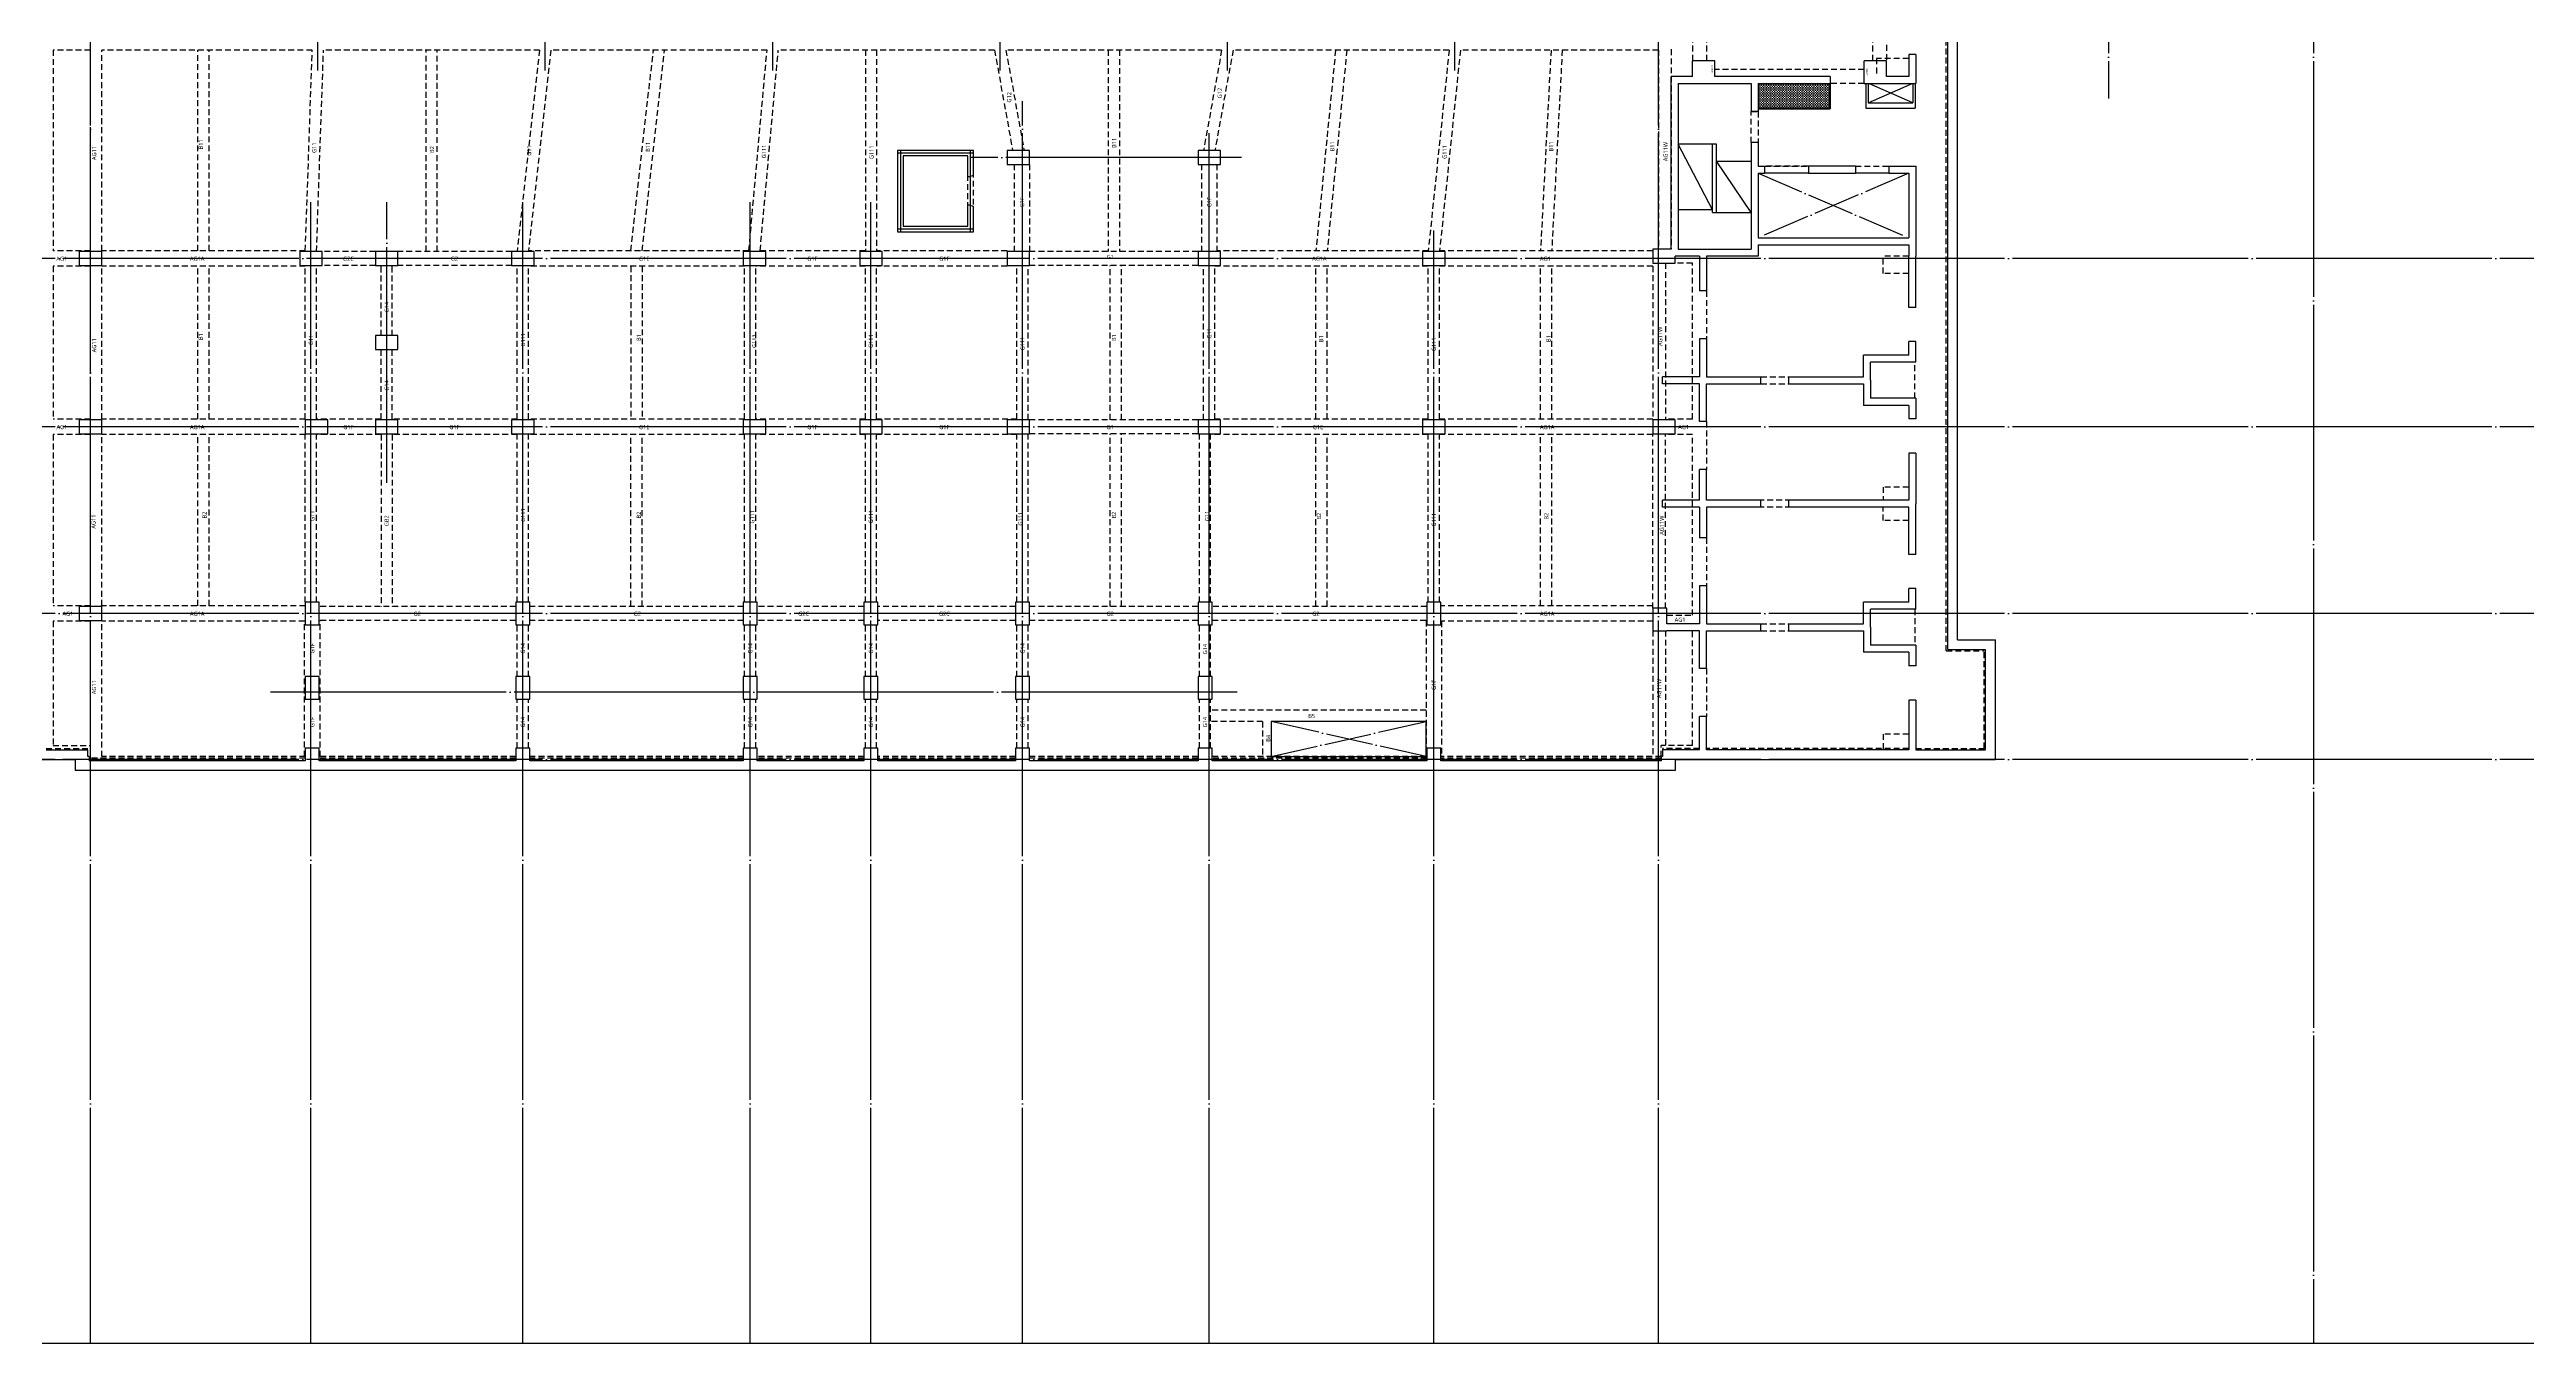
# Model space of a CAD drawing. Header units: millimetres. Extents: x 327808 to 2562540, y -728300 to 402793.
# Drawn here: x 1915990 to 2004220, y -679910 to -633808 of the extents above; entities that cross this region are included whole.
import ezdxf
from ezdxf.enums import TextEntityAlignment as Align
from ezdxf.xclip import XClip

# ---------------------------------------------------------------- set-up
doc = ezdxf.new("R2010")
doc.units = ezdxf.units.MM
doc.header["$LTSCALE"] = 140
doc.header["$XCLIPFRAME"] = 0
for name, pattern in [('XS-지하주차장$0$CEN', [62, 60, -1, 0, -1]), ('XS-지하주차장$0$DDOT', [14, 12, -1, 0, -1]), ('XS-지하주차장$0$HID', [2.3, 1.5, -0.8])]:
    doc.linetypes.add(name, pattern=pattern)
for name, color, linetype in [('XS-지하주차장$0$AWG', 5, 'XS-지하주차장$0$HID'), ('XS-지하주차장$0$B', 9, 'XS-지하주차장$0$HID'), ('XS-지하주차장$0$BEAM', 6, 'XS-지하주차장$0$HID'), ('XS-지하주차장$0$CEN-P', 14, 'XS-지하주차장$0$CEN'), ('XS-지하주차장$0$COL', 2, 'Continuous'), ('XS-지하주차장$0$DA', 7, 'XS-지하주차장$0$HID'), ('XS-지하주차장$0$DASH', 8, 'Continuous'), ('XS-지하주차장$0$EL7', 7, 'Continuous'), ('XS-지하주차장$0$FP-CORE', 8, 'Continuous'), ('XS-지하주차장$0$G', 4, 'XS-지하주차장$0$HID'), ('XS-지하주차장$0$OPEN', 9, 'XS-지하주차장$0$DDOT'), ('XS-지하주차장$0$STEEL', 9, 'Continuous'), ('XS-지하주차장$0$TG', 30, 'XS-지하주차장$0$HID'), ('XS-지하주차장$0$W1', 2, 'Continuous'), ('XS-지하주차장$0$W1-H', 11, 'XS-지하주차장$0$HID'), ('XS-지하주차장$0$W2', 9, 'Continuous'), ('XS-지하주차장$0$WG', 6, 'XS-지하주차장$0$HID')]:
    doc.layers.add(name, color=color, linetype=linetype)
for name, color, linetype, plot in [('XS-지하주차장$0$B-TEXT', 7, 'Continuous', False), ('XS-지하주차장$0$DEFPOINT', 144, 'Continuous', False), ('XS-지하주차장$0$G-TEXT', 3, 'Continuous', False), ('XS-지하주차장$0$PD', 145, 'XS-지하주차장$0$HID', False)]:
    doc.layers.add(name, color=color, linetype=linetype, plot=plot)
doc.styles.add('XS-지하주차장$0$맑은 고딕', font='malgun.ttf')
doc.styles.add('XS-지하주차장$0$맑은고딕', font='malgun.ttf')

# ---------------------------------------------------------------- blocks, each defined once
blk = doc.blocks.new('XS-지하주차장$0$B1-4')
at = {"layer": 'XS-지하주차장$0$W1'}
for p, q in [((48340, 8715), (48340, 10205)), ((48580, 10205), (48340, 10205)), ((48690, 9755), (48690, 150))]:
    blk.add_line(p, q, dxfattribs=at)
blk = doc.blocks.new('XS-지하주차장$0$B1-5')
at = {"layer": 'XS-지하주차장$0$DASH'}
h = blk.add_hatch(dxfattribs=at)
h.set_pattern_fill('DASH', color=256, scale=350, angle=180, style=0)
h.set_pattern_definition([(2e-15, (-352465.525, 3658.91), (43.75, 43.75), [43.75, -43.75])])
h.paths.add_polyline_path([(25465, 5635), (24595, 5635), (24595, 3100), (25465, 3100)])
at = {"layer": 'XS-지하주차장$0$EL7'}
for p, q in [((27795, 7755), (27795, 6565)), ((27795, 4900), (27795, 3330))]:
    blk.add_line(p, q, dxfattribs=at)
at = {"layer": 'XS-지하주차장$0$FP-CORE'}
for p, q in [((27370, 1620), (27370, 2850)), ((29190, 2850), (27370, 1620)), ((29190, 1482), (29190, 2850)), ((26760, 1617), (26760, 250)), ((29190, 1617), (26760, 1617)), ((29190, 1482), (26760, 1482)), ((29100, 1480), (26760, 250)), ((29100, 1480), (29100, 250))]:
    blk.add_line(p, q, dxfattribs=at)
at = {"layer": 'XS-지하주차장$0$OPEN'}
for p, q in [((25290, 7025), (24595, 8610)), ((25290, 8610), (24595, 7025)), ((27795, 3100), (30095, 8465)), ((27795, 8465), (30095, 3100))]:
    blk.add_line(p, q, dxfattribs=at)
at = {"layer": 'XS-지하주차장$0$PD'}
for p, q in [((23705, 8465), (23705, 7315)), ((30745, 8465), (30745, 7555)), ((31365, 8465), (31365, 7555)), ((35815, 8685), (34525, 8685)), ((38975, 8465), (38975, 7555)), ((40165, 8465), (40165, 7555)), ((43325, 8685), (44615, 8685)), ((47775, 8465), (47775, 7555)), ((23705, 7315), (24345, 7315)), ((31365, 7555), (30745, 7555)), ((38975, 7555), (39445, 7555)), ((40165, 7555), (39695, 7555)), ((47775, 7555), (48340, 7555))]:
    blk.add_line(p, q, dxfattribs=at)
at = {"layer": 'XS-지하주차장$0$STEEL'}
for p, q in [((24595, 5665), (25495, 5665)), ((24595, 5635), (25465, 5635)), ((25465, 3100), (25465, 5635)), ((25495, 3100), (25495, 5665))]:
    blk.add_line(p, q, dxfattribs=at)
at = {"layer": 'XS-지하주차장$0$W1'}
for p, q in [((44415, 10205), (44415, 11555)), ((48690, 11555), (44415, 11555)), ((48690, 11555), (48690, 150)), ((44765, 9855), (44765, 11205)), ((48340, 11205), (44765, 11205)), ((48340, 8715), (48340, 11205)), ((44765, 9855), (21930, 9855)), ((44415, 10205), (22430, 10205)), ((23565, 8715), (24345, 8715)), ((23565, 8715), (23565, 8465)), ((23565, 8465), (24345, 8465)), ((24345, 8715), (24595, 8715)), ((24345, 8465), (24345, 7675)), ((24595, 6875), (24595, 8715)), ((27545, 8715), (30745, 8715)), ((27545, 7755), (27545, 8715)), ((27795, 8465), (30095, 8465)), ((27795, 7755), (27795, 8465)), ((30095, 3100), (30095, 8465)), ((30345, 3100), (30345, 8465)), ((30345, 8465), (30745, 8465)), ((32575, 8715), (30745, 8715)), ((32575, 8465), (30745, 8465)), ((32575, 8715), (32575, 8465)), ((34525, 8715), (33795, 8715)), ((33795, 8715), (33795, 8465)), ((34275, 8465), (33795, 8465)), ((34275, 8465), (34275, 6855)), ((34525, 8715), (34525, 7105)), ((35815, 8715), (36545, 8715)), ((35815, 8715), (35815, 7105)), ((36065, 8465), (36545, 8465)), ((36065, 8465), (36065, 6855)), ((36545, 8715), (36545, 8465)), ((37765, 8715), (39570, 8715)), ((37765, 8715), (37765, 8465)), ((37765, 8465), (39445, 8465)), ((39445, 8465), (39445, 4200)), ((41375, 8715), (39570, 8715)), ((39695, 8465), (39695, 4200)), ((41375, 8465), (39695, 8465)), ((41375, 8715), (41375, 8465)), ((43325, 8715), (42595, 8715)), ((42595, 8715), (42595, 8465)), ((43075, 8465), (42595, 8465)), ((43075, 8465), (43075, 6855)), ((43325, 8715), (43325, 7105)), ((44615, 8715), (45345, 8715)), ((44615, 8715), (44615, 7105)), ((44865, 8465), (45345, 8465)), ((44865, 8465), (44865, 6855)), ((45345, 8715), (45345, 8465)), ((46565, 8715), (48340, 8715)), ((46565, 8715), (46565, 8465)), ((46565, 8465), (48340, 8465)), ((48340, 8465), (48340, 1265)), ((24345, 7675), (23795, 7675)), ((23795, 7675), (23795, 6875)), ((27545, 7755), (27795, 7755)), ((35170, 7105), (34525, 7105)), ((35170, 7105), (35815, 7105)), ((43970, 7105), (43325, 7105)), ((43970, 7105), (44615, 7105)), ((24595, 6875), (23795, 6875)), ((27545, 6565), (27545, 4900)), ((27545, 6565), (27795, 6565)), ((27795, 4900), (27795, 6565)), ((35045, 6855), (34275, 6855)), ((35045, 4200), (35045, 6855)), ((35295, 6855), (36065, 6855)), ((35295, 4200), (35295, 6855)), ((43845, 6855), (43075, 6855)), ((43845, 4200), (43845, 6855)), ((44095, 6855), (44865, 6855)), ((44095, 4200), (44095, 6855)), ((24345, 5665), (24345, 1565)), ((24345, 5665), (24595, 5665)), ((24595, 3100), (24595, 5665)), ((27545, 4900), (27795, 4900)), ((35295, 4200), (35045, 4200)), ((39695, 4200), (39445, 4200)), ((44095, 4200), (43845, 4200)), ((24595, 3100), (25595, 3100)), ((24595, 250), (24595, 2850)), ((24595, 2850), (25595, 2850)), ((25595, 3100), (25595, 2850)), ((26705, 3100), (27545, 3100)), ((26705, 3100), (26705, 2850)), ((26705, 2850), (30495, 2850)), ((27545, 3330), (27795, 3330)), ((27545, 3100), (27545, 3330)), ((27795, 3100), (27795, 3330)), ((27795, 3100), (30095, 3100)), ((30345, 3100), (30745, 3100)), ((30495, 250), (30495, 2850)), ((30745, 3100), (30745, 1265)), ((35045, 1265), (35045, 3200)), ((35295, 3200), (35045, 3200)), ((35295, 1265), (35295, 3200)), ((39695, 3200), (39445, 3200)), ((39445, 3200), (39445, 1265)), ((39695, 3200), (39695, 1265)), ((43845, 1265), (43845, 3200)), ((44095, 3200), (43845, 3200)), ((44095, 1265), (44095, 3200)), ((24345, 1565), (23795, 1565)), ((23795, 1565), (23795, 765)), ((30745, 1265), (31990, 1265)), ((30745, 1015), (30745, 150)), ((30745, 1015), (31990, 1015)), ((31990, 1265), (31990, 1015)), ((33700, 1265), (35045, 1265)), ((33700, 1265), (33700, 1015)), ((33700, 1015), (35045, 1015)), ((35045, 1015), (35045, -300)), ((36640, 1265), (35295, 1265)), ((36640, 1015), (35295, 1015)), ((35295, 1015), (35295, -300)), ((36640, 1265), (36640, 1015)), ((39445, 1265), (38350, 1265)), ((38350, 1265), (38350, 1015)), ((39445, 1015), (38350, 1015)), ((39445, 1015), (39445, -300)), ((39695, 1265), (40790, 1265)), ((39695, 1015), (39695, -300)), ((39695, 1015), (40790, 1015)), ((40790, 1265), (40790, 1015)), ((42500, 1265), (43845, 1265)), ((42500, 1265), (42500, 1015)), ((42500, 1015), (43845, 1015)), ((43845, 1015), (43845, -150)), ((45440, 1265), (44095, 1265)), ((45440, 1015), (44095, 1015)), ((44095, 1015), (44095, -150)), ((45440, 1265), (45440, 1015)), ((48340, 1265), (47150, 1265)), ((47150, 1265), (47150, 1015)), ((48340, 1015), (47150, 1015)), ((48340, 1015), (48340, -300)), ((24345, 765), (23795, 765)), ((24345, 765), (24345, 0)), ((24595, 250), (30495, 250)), ((30495, 0), (24345, 0)), ((35295, -300), (35045, -300)), ((39695, -300), (39445, -300)), ((48340, -300), (48580, -300))]:
    blk.add_line(p, q, dxfattribs=at)
at = {"layer": 'XS-지하주차장$0$W2'}
for p, q in [((24595, 8700), (25480, 8700)), ((24595, 8610), (25290, 8610)), ((25290, 7025), (25290, 8610)), ((25480, 6935), (25480, 8700)), ((24595, 7025), (25290, 7025)), ((24595, 6935), (25480, 6935))]:
    blk.add_line(p, q, dxfattribs=at)
at = {"layer": 'XS-지하주차장$0$DEFPOINT', "color": 1, "style": 'XS-지하주차장$0$맑은고딕', "width": 0.8}
for p in [(24195, 6975), (24070, 1465)]:
    blk.add_text('800X800', height=50, dxfattribs=at).set_placement(p, align=Align.MIDDLE_CENTER)
blk = doc.blocks.new('XS-지하주차장$0$B2-W')
at = {"layer": 'XS-지하주차장$0$W1-H'}
for p, q in [((143005, 3875), (143005, 26760)), ((143405, 4275), (143405, 26260)), ((134765, 24895), (133965, 24895)), ((133965, 24345), (133965, 24895)), ((134765, 24345), (134765, 24895)), ((140875, 24895), (140075, 24895)), ((140075, 24095), (140075, 24895)), ((140875, 24345), (140875, 24895)), ((141665, 25125), (141665, 24345)), ((141915, 25125), (141665, 25125)), ((141915, 25125), (141915, 24345)), ((133965, 24345), (133200, 24345)), ((133200, 18195), (133200, 24345)), ((133450, 24095), (136050, 24095)), ((133450, 24095), (133450, 18195)), ((138865, 24345), (134765, 24345)), ((136050, 24095), (136050, 23095)), ((136300, 24095), (138865, 24095)), ((136300, 24095), (136300, 23095)), ((138865, 24345), (138865, 24095)), ((140075, 24095), (141915, 24095)), ((141665, 24345), (140875, 24345)), ((141915, 24345), (141915, 24095)), ((136300, 23095), (136050, 23095)), ((108350, 21710), (105650, 21710)), ((105650, 21710), (105650, 18810)), ((108150, 21510), (105850, 21510)), ((105850, 21510), (105850, 19010)), ((108150, 19010), (108150, 21510)), ((108350, 18810), (108350, 21710)), ((109550, 21710), (109550, 21210)), ((110350, 21710), (109550, 21710)), ((109550, 21210), (110350, 21210)), ((110350, 21210), (110350, 21710)), ((116350, 21710), (116350, 21210)), ((117150, 21710), (116350, 21710)), ((116350, 21210), (117150, 21210)), ((117150, 21210), (117150, 21710)), ((136050, 21985), (136050, 18195)), ((136300, 21985), (136050, 21985)), ((136300, 21985), (136300, 21145)), ((136300, 21145), (136530, 21145)), ((136300, 20895), (136300, 18595)), ((136300, 20895), (136530, 20895)), ((136530, 21145), (136530, 20895)), ((139765, 21145), (138100, 21145)), ((138100, 21145), (138100, 20895)), ((138100, 20895), (139765, 20895)), ((139765, 21145), (139765, 20895)), ((140955, 21145), (141915, 21145)), ((140955, 21145), (140955, 20895)), ((140955, 20895), (141665, 20895)), ((141665, 20895), (141665, 18595)), ((141915, 21145), (141915, 17945)), ((105650, 18810), (108350, 18810)), ((105850, 19010), (108150, 19010)), ((136300, 18595), (141665, 18595)), ((76500, 18110), (76500, 17610)), ((77300, 18110), (76500, 18110)), ((77300, 17610), (77300, 18110)), ((84350, 18110), (84350, 17610)), ((85150, 18110), (84350, 18110)), ((85150, 17610), (85150, 18110)), ((87050, 18110), (87050, 17610)), ((87850, 18110), (87050, 18110)), ((87850, 17610), (87850, 18110)), ((91900, 18110), (91900, 17610)), ((92700, 18110), (91900, 18110)), ((92700, 17610), (92700, 18110)), ((100150, 18110), (100150, 17610)), ((100950, 18110), (100150, 18110)), ((100950, 17610), (100950, 18110)), ((104300, 18110), (104300, 17610)), ((105100, 18110), (104300, 18110)), ((105100, 17610), (105100, 18110)), ((109550, 18110), (109550, 17610)), ((110350, 18110), (109550, 18110)), ((110350, 17610), (110350, 18110)), ((116350, 18110), (116350, 17610)), ((117150, 18110), (116350, 18110)), ((117150, 17610), (117150, 18110)), ((124350, 18110), (124350, 17610)), ((125150, 18110), (124350, 18110)), ((125150, 17610), (125150, 18110)), ((133200, 18195), (132550, 18195)), ((132550, 18195), (132550, 17695)), ((132550, 17695), (133350, 17695)), ((134215, 17945), (133350, 17945)), ((133350, 17695), (133350, 17945)), ((133450, 18195), (136050, 18195)), ((134215, 17945), (134215, 16700)), ((134465, 17945), (134465, 16700)), ((136300, 17945), (134465, 17945)), ((136300, 18345), (136300, 17945)), ((136300, 18345), (141665, 18345)), ((141665, 18345), (141665, 17945)), ((141665, 16115), (141665, 17945)), ((141915, 16115), (141915, 17945)), ((76500, 17610), (77300, 17610)), ((84350, 17610), (85150, 17610)), ((87050, 17610), (87850, 17610)), ((91900, 17610), (92700, 17610)), ((100150, 17610), (100950, 17610)), ((104300, 17610), (105100, 17610)), ((109550, 17610), (110350, 17610)), ((116350, 17610), (117150, 17610)), ((124350, 17610), (125150, 17610)), ((134465, 16700), (134215, 16700)), ((141915, 16115), (141665, 16115)), ((87050, 15110), (87050, 14610)), ((87850, 15110), (87050, 15110)), ((87850, 14610), (87850, 15110)), ((87050, 14610), (87850, 14610)), ((134465, 14990), (134215, 14990)), ((134215, 14990), (134215, 13645)), ((134465, 14990), (134465, 13645)), ((140055, 13645), (140055, 14415)), ((141665, 14415), (140055, 14415)), ((140305, 13520), (140305, 14165)), ((141915, 14165), (140305, 14165)), ((141665, 14415), (141665, 14895)), ((141915, 14895), (141665, 14895)), ((141915, 14165), (141915, 14895)), ((132900, 13395), (132900, 13645)), ((134215, 13645), (132900, 13645)), ((134215, 13395), (132900, 13395)), ((134215, 12050), (134215, 13395)), ((134465, 13645), (140055, 13645)), ((134465, 12050), (134465, 13395)), ((134465, 13395), (140055, 13395)), ((140055, 13395), (140055, 12625)), ((140305, 13520), (140305, 12875)), ((141665, 12625), (140055, 12625)), ((141915, 12875), (140305, 12875)), ((141665, 12625), (141665, 12145)), ((141915, 12875), (141915, 12145)), ((76500, 12110), (76500, 11610)), ((77300, 12110), (76500, 12110)), ((76500, 11610), (77300, 11610)), ((77300, 11610), (77300, 12110)), ((84550, 12110), (84550, 11610)), ((85350, 12110), (84550, 12110)), ((84550, 11610), (85350, 11610)), ((85350, 11610), (85350, 12110)), ((87050, 12110), (87050, 11610)), ((87850, 12110), (87050, 12110)), ((87050, 11610), (87850, 11610)), ((87850, 11610), (87850, 12110)), ((91900, 12110), (91900, 11610)), ((92700, 12110), (91900, 12110)), ((91900, 11610), (92700, 11610)), ((92700, 11610), (92700, 12110)), ((100150, 12110), (100150, 11610)), ((100950, 12110), (100150, 12110)), ((100150, 11610), (100950, 11610)), ((100950, 11610), (100950, 12110)), ((104300, 12110), (104300, 11610)), ((105100, 12110), (104300, 12110)), ((104300, 11610), (105100, 11610)), ((105100, 11610), (105100, 12110)), ((109550, 12110), (109550, 11610)), ((110350, 12110), (109550, 12110)), ((109550, 11610), (110350, 11610)), ((110350, 11610), (110350, 12110)), ((116350, 12110), (116350, 11610)), ((117150, 12110), (116350, 12110)), ((116350, 11610), (117150, 11610)), ((117150, 11610), (117150, 12110)), ((124350, 12110), (124350, 11610)), ((125150, 12110), (124350, 12110)), ((124350, 11610), (125150, 11610)), ((125150, 11610), (125150, 12110)), ((132550, 12110), (132550, 11610)), ((133350, 12110), (132550, 12110)), ((132550, 11610), (133350, 11610)), ((133350, 11610), (133350, 12110)), ((134465, 12050), (134215, 12050)), ((141915, 12145), (141665, 12145)), ((141665, 10925), (141665, 9245)), ((141915, 10925), (141665, 10925)), ((141915, 10925), (141915, 9120)), ((134465, 10340), (134215, 10340)), ((134215, 9245), (134215, 10340)), ((134465, 9245), (134465, 10340)), ((132900, 8995), (132900, 9245)), ((134215, 9245), (132900, 9245)), ((134215, 8995), (132900, 8995)), ((134215, 8995), (134215, 7900)), ((141665, 9245), (134465, 9245)), ((134465, 8995), (134465, 7900)), ((141665, 8995), (134465, 8995)), ((141665, 7315), (141665, 8995)), ((141915, 7315), (141915, 9120)), ((134465, 7900), (134215, 7900)), ((141915, 7315), (141665, 7315)), ((134465, 6190), (134215, 6190)), ((134215, 6190), (134215, 4845)), ((134465, 6190), (134465, 4845)), ((76500, 5460), (76500, 4960)), ((77300, 5460), (76500, 5460)), ((77300, 4960), (77300, 5460)), ((85050, 5610), (84550, 5610)), ((84550, 5610), (84550, 4810)), ((85050, 4810), (85050, 5610)), ((92550, 5610), (92050, 5610)), ((92050, 5610), (92050, 4810)), ((92550, 4810), (92550, 5610)), ((100650, 5610), (100150, 5610)), ((100150, 5610), (100150, 4810)), ((100650, 4810), (100650, 5610)), ((104950, 5610), (104450, 5610)), ((104450, 5610), (104450, 4810)), ((104950, 4810), (104950, 5610)), ((110350, 5610), (109850, 5610)), ((109850, 5610), (109850, 4810)), ((110350, 4810), (110350, 5610)), ((116850, 5610), (116350, 5610)), ((116350, 5610), (116350, 4810)), ((116850, 4810), (116850, 5610)), ((125000, 5610), (124500, 5610)), ((124500, 5610), (124500, 4810)), ((125000, 4810), (125000, 5610)), ((133050, 5395), (132550, 5395)), ((132550, 5395), (132550, 4595)), ((133050, 4845), (133050, 5395)), ((140055, 4845), (140055, 5615)), ((141665, 5615), (140055, 5615)), ((140305, 4720), (140305, 5365)), ((141915, 5365), (140305, 5365)), ((141665, 5615), (141665, 6095)), ((141915, 6095), (141665, 6095)), ((141915, 5365), (141915, 6095)), ((76500, 4960), (77300, 4960)), ((84550, 4810), (85050, 4810)), ((92050, 4810), (92550, 4810)), ((100150, 4810), (100650, 4810)), ((104450, 4810), (104950, 4810)), ((109850, 4810), (110350, 4810)), ((116350, 4810), (116850, 4810)), ((124500, 4810), (125000, 4810)), ((132550, 4595), (133050, 4595)), ((134215, 4845), (133050, 4845)), ((134215, 4595), (133050, 4595)), ((134215, 3250), (134215, 4595)), ((134465, 4845), (140055, 4845)), ((134465, 3250), (134465, 4595)), ((134465, 4595), (140055, 4595)), ((140055, 4595), (140055, 3825)), ((140305, 4720), (140305, 4075)), ((141665, 3825), (140055, 3825)), ((141915, 4075), (140305, 4075)), ((141665, 3825), (141665, 3345)), ((141915, 4075), (141915, 3345)), ((143005, 3875), (144355, 3875)), ((143405, 4275), (144755, 4275)), ((144355, 400), (144355, 3875)), ((144755, 0), (144755, 4275)), ((85050, 2960), (84550, 2960)), ((84550, 2960), (84550, 2160)), ((85050, 2160), (85050, 2960)), ((92550, 2960), (92050, 2960)), ((92050, 2960), (92050, 2160)), ((92550, 2160), (92550, 2960)), ((100650, 2960), (100150, 2960)), ((100150, 2960), (100150, 2160)), ((100650, 2160), (100650, 2960)), ((104950, 2960), (104450, 2960)), ((104450, 2960), (104450, 2160)), ((104950, 2160), (104950, 2960)), ((110350, 2960), (109850, 2960)), ((109850, 2960), (109850, 2160)), ((110350, 2160), (110350, 2960)), ((116850, 2960), (116350, 2960)), ((116350, 2960), (116350, 2160)), ((116850, 2160), (116850, 2960)), ((134465, 3250), (134215, 3250)), ((141915, 3345), (141665, 3345)), ((84550, 2160), (85050, 2160)), ((92050, 2160), (92550, 2160)), ((100150, 2160), (100650, 2160)), ((104450, 2160), (104950, 2160)), ((109850, 2160), (110350, 2160)), ((116350, 2160), (116850, 2160)), ((141665, 2125), (141665, 400)), ((141915, 2125), (141665, 2125)), ((141915, 2125), (141915, 400)), ((134465, 1540), (134215, 1540)), ((134215, 400), (134215, 1540)), ((134465, 400), (134465, 1540)), ((75315, 400), (76805, 400)), ((76805, 110), (76805, 400)), ((76855, 110), (76805, 110)), ((76855, 110), (76855, 60)), ((84550, 60), (76855, 60)), ((85050, 410), (84550, 410)), ((84550, 410), (84550, 60)), ((85050, 60), (85050, 410)), ((92050, 60), (85050, 60)), ((92550, 410), (92050, 410)), ((92050, 410), (92050, 60)), ((92550, 60), (92550, 410)), ((100150, 60), (92550, 60)), ((100650, 410), (100150, 410)), ((100150, 410), (100150, 60)), ((100650, 60), (100650, 410)), ((104450, 60), (100650, 60)), ((104950, 410), (104450, 410)), ((104450, 410), (104450, 60)), ((104950, 60), (104950, 410)), ((109850, 60), (104950, 60)), ((110350, 410), (109850, 410)), ((109850, 410), (109850, 60)), ((110350, 60), (110350, 410)), ((116350, 60), (110350, 60)), ((116850, 410), (116350, 410)), ((116350, 410), (116350, 60)), ((116850, 60), (116850, 410)), ((124500, 60), (116850, 60)), ((125000, 410), (124500, 410)), ((124500, 410), (124500, 60)), ((125000, 60), (125000, 410)), ((132850, 60), (125000, 60)), ((132900, 110), (132850, 110)), ((132850, 110), (132850, 60)), ((134215, 400), (132900, 400)), ((132900, 400), (132900, 110)), ((141665, 400), (134465, 400)), ((141915, 400), (144355, 400)), ((76355, 0), (66750, 0)), ((76355, 0), (76355, -390)), ((133350, -390), (76355, -390)), ((144755, 0), (133350, 0)), ((133350, 0), (133350, -390))]:
    blk.add_line(p, q, dxfattribs=at)
blk = doc.blocks.new('XS-지하주차장')
at = {"layer": 'XS-지하주차장$0$AWG'}
for p, q in [((615075, 94475), (615075, 87325)), ((615075, 86775), (615075, 81325)), ((673475, 86885), (672860, 86885)), ((673475, 81325), (673475, 86885)), ((673975, 85890), (673975, 84180)), ((673975, 81240), (673975, 79530)), ((615075, 80775), (615075, 74675)), ((673475, 74335), (673475, 80775)), ((673975, 77090), (673975, 75380)), ((615075, 74125), (615075, 69690)), ((673475, 69690), (673475, 73785)), ((673975, 72440), (673975, 70730)), ((615075, 69690), (616410, 69690))]:
    blk.add_line(p, q, dxfattribs=at)
at = {"layer": 'XS-지하주차장$0$B'}
for p, q in [((620235, 87325), (620235, 94475)), ((620635, 87325), (620635, 94475)), ((628360, 87300), (628360, 94475)), ((628760, 87300), (628760, 94475)), ((635659, 87325), (636459, 94475)), ((636061, 87325), (636861, 94475)), ((652660, 94475), (652660, 87300)), ((653060, 94475), (653060, 87300)), ((660759, 94475), (660060, 87325)), ((661161, 94475), (660462, 87325)), ((668435, 94475), (668060, 87325)), ((668835, 94475), (668460, 87325)), ((620235, 81325), (620235, 86775)), ((620635, 81325), (620635, 86775)), ((635660, 86775), (635660, 81325)), ((636060, 86775), (636060, 81325)), ((652735, 81300), (652735, 86800)), ((653135, 81300), (653135, 86800)), ((660060, 81325), (660060, 86775)), ((660460, 81325), (660460, 86775)), ((668060, 81325), (668060, 86775)), ((668460, 81325), (668460, 86775)), ((620235, 74675), (620235, 80775)), ((620635, 74675), (620635, 80775)), ((635660, 74650), (635660, 80775)), ((636060, 74650), (636060, 80775)), ((652735, 74650), (652735, 80800)), ((653135, 74650), (653135, 80800)), ((660060, 74650), (660060, 80775)), ((660460, 74650), (660460, 80775)), ((668060, 74675), (668060, 80775)), ((668460, 74675), (668460, 80775)), ((663985, 70950), (656310, 70950)), ((658160, 70550), (656310, 70550)), ((658160, 70550), (658160, 69300)), ((663985, 70550), (658460, 70550)), ((658460, 70550), (658460, 69300))]:
    blk.add_line(p, q, dxfattribs=at)
at = {"layer": 'XS-지하주차장$0$BEAM'}
blk.add_line((679275, 90335), (680465, 90335), dxfattribs=at)
for points in [[(675560, 92285), (675810, 92285), (675810, 91175), (675560, 91175)], [(677610, 90335), (676040, 90335)]]:
    blk.add_lwpolyline(points, close=True, dxfattribs=at)
at = {"layer": 'XS-지하주차장$0$CEN-P'}
for p, q in [((672260, 48390), (672260, 243390)), ((688295, 120120), (688295, 92750)), ((695595, 120120), (695595, 48390)), ((645260, 90900), (645260, 88000)), ((647760, 88000), (647760, 90900)), ((656260, 48390), (656260, 91650)), ((647860, 90800), (645160, 90800)), ((624260, 48390), (624260, 89050)), ((645160, 88100), (647860, 88100)), ((664260, 48390), (664260, 88050)), ((727990, 81050), (504010, 81050)), ((727990, 74400), (504010, 74400)), ((727990, 69200), (504010, 69200))]:
    blk.add_line(p, q, dxfattribs=at)
at = {"layer": 'XS-지하주차장$0$CEN-P', "color": 181}
for p, q in [((616410, 48390), (616410, 120050)), ((624510, 93750), (624510, 120050)), ((632610, 93750), (632610, 120050)), ((640710, 93750), (640710, 120050)), ((648810, 93750), (648810, 120050)), ((656910, 93750), (656910, 120050)), ((665010, 93750), (665010, 120050))]:
    blk.add_line(p, q, dxfattribs=at)
at = {"layer": 'XS-지하주차장$0$CEN-P', "color": 124}
for p, q in [((649610, 48390), (649610, 92650)), ((657410, 90650), (647760, 90650)), ((626960, 79050), (626960, 89050)), ((631810, 48390), (631810, 89050)), ((639910, 48390), (639910, 89050)), ((644210, 48390), (644210, 89050)), ((727990, 87050), (614640, 87050)), ((657260, 71600), (622760, 71600))]:
    blk.add_line(p, q, dxfattribs=at)
at = {"layer": 'XS-지하주차장$0$COL'}
for p, q in [((647860, 90900), (645160, 90900)), ((645160, 90900), (645160, 88000)), ((647860, 90005), (647860, 90900)), ((647660, 90700), (645360, 90700)), ((645360, 90700), (645360, 88200)), ((647660, 89955), (647660, 90700)), ((647860, 90005), (647710, 89955)), ((647710, 89955), (647660, 89955)), ((647660, 88200), (647660, 88945)), ((647710, 88945), (647660, 88945)), ((647860, 88895), (647710, 88945)), ((647860, 88000), (647860, 88895)), ((645160, 88000), (647860, 88000)), ((645360, 88200), (647660, 88200)), ((615865, 69190), (615865, 68800)), ((616365, 69300), (616315, 69300)), ((616365, 69300), (616365, 69150)), ((624060, 69150), (616365, 69150)), ((624560, 69600), (624060, 69600)), ((624060, 69600), (624060, 69150)), ((624560, 69150), (624560, 69600)), ((631560, 69150), (624560, 69150)), ((632060, 69600), (631560, 69600)), ((631560, 69600), (631560, 69150)), ((632060, 69150), (632060, 69600)), ((639660, 69150), (632060, 69150)), ((640160, 69600), (639660, 69600)), ((639660, 69600), (639660, 69150)), ((640160, 69150), (640160, 69600)), ((643960, 69150), (640160, 69150)), ((644460, 69600), (643960, 69600)), ((643960, 69600), (643960, 69150)), ((644460, 69150), (644460, 69600)), ((649360, 69150), (644460, 69150)), ((649860, 69600), (649360, 69600)), ((649360, 69600), (649360, 69150)), ((649860, 69150), (649860, 69600)), ((655860, 69150), (649860, 69150)), ((656360, 69600), (655860, 69600)), ((655860, 69600), (655860, 69150)), ((656360, 69150), (656360, 69600)), ((664010, 69150), (656360, 69150)), ((664510, 69600), (664010, 69600)), ((664010, 69600), (664010, 69150)), ((664510, 69150), (664510, 69600)), ((672360, 69150), (664510, 69150)), ((672410, 69300), (672360, 69300)), ((672360, 69300), (672360, 69150)), ((672860, 69190), (672860, 68800)), ((672860, 68800), (615865, 68800))]:
    blk.add_line(p, q, dxfattribs=at)
for points in [[(649060, 90900), (649060, 90400), (649860, 90400), (649860, 90900)], [(655860, 90900), (655860, 90400), (656660, 90400), (656660, 90900)], [(616010, 87300), (616010, 86800), (616810, 86800), (616810, 87300)], [(623860, 87300), (623860, 86800), (624660, 86800), (624660, 87300)], [(626560, 87300), (626560, 86800), (627360, 86800), (627360, 87300)], [(631410, 87300), (631410, 86800), (632210, 86800), (632210, 87300)], [(639660, 87300), (639660, 86800), (640460, 86800), (640460, 87300)], [(643810, 87300), (643810, 86800), (644610, 86800), (644610, 87300)], [(649060, 87300), (649060, 86800), (649860, 86800), (649860, 87300)], [(655860, 87300), (655860, 86800), (656660, 86800), (656660, 87300)], [(663860, 87300), (663860, 86800), (664660, 86800), (664660, 87300)], [(626560, 84300), (626560, 83800), (627360, 83800), (627360, 84300)], [(616010, 81300), (616010, 80800), (616810, 80800), (616810, 81300)], [(624060, 81300), (624060, 80800), (624860, 80800), (624860, 81300)], [(626560, 81300), (626560, 80800), (627360, 80800), (627360, 81300)], [(631410, 81300), (631410, 80800), (632210, 80800), (632210, 81300)], [(639660, 81300), (639660, 80800), (640460, 80800), (640460, 81300)], [(643810, 81300), (643810, 80800), (644610, 80800), (644610, 81300)], [(649060, 81300), (649060, 80800), (649860, 80800), (649860, 81300)], [(655860, 81300), (655860, 80800), (656660, 80800), (656660, 81300)], [(663860, 81300), (663860, 80800), (664660, 80800), (664660, 81300)], [(672060, 81300), (672060, 80800), (672860, 80800), (672860, 81300)], [(616810, 74150), (616810, 74650), (616010, 74650), (616010, 74150)], [(624560, 74800), (624060, 74800), (624060, 74000), (624560, 74000)], [(632060, 74800), (631560, 74800), (631560, 74000), (632060, 74000)], [(640160, 74800), (639660, 74800), (639660, 74000), (640160, 74000)], [(644460, 74800), (643960, 74800), (643960, 74000), (644460, 74000)], [(649860, 74800), (649360, 74800), (649360, 74000), (649860, 74000)], [(656360, 74800), (655860, 74800), (655860, 74000), (656360, 74000)], [(664510, 74800), (664010, 74800), (664010, 74000), (664510, 74000)], [(624560, 72150), (624060, 72150), (624060, 71350), (624560, 71350)], [(632060, 72150), (631560, 72150), (631560, 71350), (632060, 71350)], [(640160, 72150), (639660, 72150), (639660, 71350), (640160, 71350)], [(644460, 72150), (643960, 72150), (643960, 71350), (644460, 71350)], [(649860, 72150), (649360, 72150), (649360, 71350), (649860, 71350)], [(656360, 72150), (655860, 72150), (655860, 71350), (656360, 71350)]]:
    blk.add_lwpolyline(points, close=True, dxfattribs=at)
for points in [[(672710, 87385), (672060, 87385), (672060, 86885), (672860, 86885), (672860, 87135)], [(672560, 74035), (672560, 74585), (672060, 74585), (672060, 73785), (672560, 73785)]]:
    blk.add_lwpolyline(points, dxfattribs=at)
at = {"layer": 'XS-지하주차장$0$DA', "linetype": 'Continuous'}
blk.add_lwpolyline([(658460, 70550), (658460, 69300), (663985, 69300), (663985, 70550), (658460, 70550)], dxfattribs=at)
at = {"layer": 'XS-지하주차장$0$DEFPOINT'}
blk.add_lwpolyline([(504010, 48390), (504010, 243390), (727990, 243390), (727990, 48390)], close=True, dxfattribs=at)
at = {"layer": 'XS-지하주차장$0$G'}
for p, q in [((616410, 94475), (615075, 94475)), ((616410, 87325), (616410, 94475)), ((616810, 87325), (616810, 94475)), ((624309, 94475), (616810, 94475)), ((624061, 87325), (624309, 94475)), ((624460, 87300), (624709, 94475)), ((632406, 94475), (624709, 94475)), ((632406, 94475), (631609, 87300)), ((632808, 94475), (632014, 87325)), ((640507, 94475), (632808, 94475)), ((639861, 87325), (640507, 94475)), ((640263, 87325), (640909, 94475)), ((648611, 94475), (640909, 94475)), ((644010, 94475), (644010, 87325)), ((644410, 94475), (644410, 87325)), ((648611, 94475), (649257, 90900)), ((656702, 94475), (649018, 94475)), ((649018, 94475), (649663, 90900)), ((656702, 94475), (656057, 90900)), ((657109, 94475), (656463, 90900)), ((664806, 94475), (657109, 94475)), ((664806, 94475), (664062, 87325)), ((665208, 94475), (664464, 87325)), ((672260, 94475), (665208, 94475)), ((672260, 94475), (672260, 87385)), ((672710, 94500), (672710, 87385)), ((649310, 90400), (649310, 87300)), ((649860, 90400), (649860, 87300)), ((655985, 90400), (655985, 87300)), ((656535, 90400), (656535, 87325)), ((616410, 87325), (615075, 87325)), ((616410, 86775), (615075, 86775)), ((616410, 81325), (616410, 86775)), ((624061, 87325), (616810, 87325)), ((616810, 81325), (616810, 86775)), ((624060, 86775), (616810, 86775)), ((624060, 81325), (624060, 86775)), ((624460, 81325), (624460, 86800)), ((626560, 87300), (624660, 87300)), ((626560, 86800), (624660, 86800)), ((626760, 84300), (626760, 86800)), ((627160, 84300), (627160, 86800)), ((631410, 87300), (627360, 87300)), ((631410, 86800), (627360, 86800)), ((631610, 81325), (631610, 86800)), ((632010, 81325), (632010, 86775)), ((639710, 86775), (632010, 86775)), ((639861, 87325), (632014, 87325)), ((639710, 81325), (639710, 86775)), ((644010, 86775), (640110, 86775)), ((640110, 81325), (640110, 86775)), ((644010, 87325), (640263, 87325)), ((644010, 81325), (644010, 86775)), ((649060, 87325), (644410, 87325)), ((649060, 86775), (644410, 86775)), ((644410, 81325), (644410, 86775)), ((649410, 81325), (649410, 86800)), ((649810, 81300), (649810, 86800)), ((655860, 87300), (649860, 87300)), ((655860, 86800), (649860, 86800)), ((656060, 81300), (656060, 86800)), ((664060, 86775), (656460, 86775)), ((656460, 81325), (656460, 86775)), ((664062, 87325), (656535, 87325)), ((664060, 81325), (664060, 86775)), ((672060, 86775), (664460, 86775)), ((664460, 81325), (664460, 86775)), ((672060, 87325), (664464, 87325)), ((672060, 86775), (672060, 81325)), ((672510, 86885), (672510, 81325)), ((626760, 81325), (626760, 83800)), ((627160, 81325), (627160, 83800)), ((616410, 81325), (615075, 81325)), ((624060, 81325), (616810, 81325)), ((626760, 81325), (624460, 81325)), ((631610, 81325), (627160, 81325)), ((639710, 81325), (632010, 81325)), ((644010, 81325), (640110, 81325)), ((649410, 81325), (644410, 81325)), ((655860, 81300), (649860, 81300)), ((664060, 81325), (656460, 81325)), ((672060, 81325), (664460, 81325)), ((673475, 81325), (672510, 81325)), ((616410, 80775), (615075, 80775)), ((616410, 74675), (616410, 80775)), ((616810, 74675), (616810, 80775)), ((624060, 80775), (616810, 80775)), ((624060, 74800), (624060, 80775)), ((624460, 74800), (624460, 80775)), ((626760, 80775), (624460, 80775)), ((626760, 80775), (626760, 74650)), ((631610, 80775), (627160, 80775)), ((627160, 80775), (627160, 74650)), ((631610, 74800), (631610, 80775)), ((632010, 74800), (632010, 80775)), ((639710, 80775), (632010, 80775)), ((639710, 74800), (639710, 80775)), ((644010, 80775), (640110, 80775)), ((640110, 74800), (640110, 80775)), ((644010, 74800), (644010, 80775)), ((649410, 80775), (644410, 80775)), ((644410, 74800), (644410, 80775)), ((649410, 74800), (649410, 80775)), ((649810, 74800), (649810, 80800)), ((655860, 80800), (649860, 80800)), ((655910, 74800), (655910, 80800)), ((656310, 74800), (656310, 80775)), ((664060, 80775), (656310, 80775)), ((664060, 74800), (664060, 80775)), ((664460, 74800), (664460, 80775)), ((672060, 80775), (664460, 80775)), ((672060, 74585), (672060, 80775)), ((672510, 74585), (672510, 80775)), ((673475, 80775), (672510, 80775)), ((616410, 74675), (615075, 74675)), ((616410, 74125), (615075, 74125)), ((616410, 69690), (616410, 74125)), ((624060, 74675), (616810, 74675)), ((616810, 69300), (616810, 74125)), ((624035, 74125), (616810, 74125)), ((624035, 69300), (624035, 74125)), ((631560, 74650), (624560, 74650)), ((631560, 74150), (624585, 74150)), ((624585, 69300), (624585, 74150)), ((639660, 74650), (632060, 74650)), ((639660, 74150), (632060, 74150)), ((643960, 74650), (640160, 74650)), ((643960, 74150), (640160, 74150)), ((649360, 74650), (644460, 74650)), ((649360, 74150), (644460, 74150)), ((655860, 74650), (649860, 74650)), ((655860, 74150), (649860, 74150)), ((664010, 74650), (656360, 74650)), ((663985, 74150), (656360, 74150)), ((663985, 74150), (663985, 69300)), ((672060, 74675), (664510, 74675)), ((672060, 74125), (664535, 74125)), ((664535, 74125), (664535, 69300)), ((672560, 74335), (673475, 74335)), ((631610, 72150), (631610, 74000)), ((632010, 72150), (632010, 74000)), ((639710, 72150), (639710, 74000)), ((640110, 72150), (640110, 74000)), ((644010, 72150), (644010, 74000)), ((644410, 72150), (644410, 74000)), ((649410, 72150), (649410, 74000)), ((649810, 72150), (649810, 74000)), ((655910, 72150), (655910, 74000)), ((656310, 72150), (656310, 74000)), ((672060, 73785), (672060, 69300)), ((672510, 73785), (672510, 69690)), ((631610, 69600), (631610, 71350)), ((632010, 69600), (632010, 71350)), ((639710, 69600), (639710, 71350)), ((640110, 69600), (640110, 71350)), ((644010, 69600), (644010, 71350)), ((644410, 69600), (644410, 71350)), ((649410, 69600), (649410, 71350)), ((649810, 69600), (649810, 71350)), ((655910, 69600), (655910, 71350)), ((656310, 69600), (656310, 71350))]:
    blk.add_line(p, q, dxfattribs=at)
at = {"layer": 'XS-지하주차장$0$OPEN'}
for points in [[(663985, 69300), (658460, 70550)], [(658460, 69300), (663985, 70550)]]:
    blk.add_lwpolyline(points, dxfattribs=at)
at = {"layer": 'XS-지하주차장$0$TG'}
for p, q in [((673475, 96885), (673475, 94085)), ((673975, 96885), (673975, 94085)), ((679885, 96885), (679885, 94085)), ((680385, 96265), (680385, 94085)), ((679585, 93785), (674275, 93785)), ((679585, 93285), (678375, 93285))]:
    blk.add_line(p, q, dxfattribs=at)
at = {"layer": 'XS-지하주차장$0$WG'}
for p, q in [((624060, 69300), (616810, 69300)), ((631560, 69300), (624560, 69300)), ((639660, 69300), (632060, 69300)), ((643960, 69300), (640160, 69300)), ((649360, 69300), (644460, 69300)), ((655860, 69300), (649860, 69300)), ((663985, 69300), (656360, 69300)), ((672360, 69300), (664535, 69300)), ((673475, 69690), (672360, 69690)), ((672360, 69300), (672360, 69690))]:
    blk.add_line(p, q, dxfattribs=at)
at = {"layer": 'XS-지하주차장$0$W1', "rotation": 270}
for name, p in [('XS-지하주차장$0$B1-4', (606110, 117880)), ('XS-지하주차장$0$B1-5', (672710, 117880))]:
    blk.add_blockref(name, p, dxfattribs=at)
at = {"layer": 'XS-지하주차장$0$W1-H'}
blk.add_blockref('XS-지하주차장$0$B2-W', (539510, 69190), dxfattribs=at)
at = {"layer": 'XS-지하주차장$0$B-TEXT', "color": 0, "style": 'XS-지하주차장$0$맑은 고딕'}
for s, p in [('G12', (649132, 92790)), ('G12', (656632, 92938)), ('AG11', (616537, 90805)), ('B11', (620336, 91112)), ('G11', (624377, 90995)), ('B2', (628572, 90928)), ('G11', (632033, 90892)), ('B11', (636264, 91025)), ('G111', (640398, 90859)), ('G111', (644227, 90831)), ('B11', (652873, 91165)), ('B11', (660644, 91040)), ('G111', (664641, 90840)), ('B11', (668438, 91040)), ('G14', (626959, 85316)), ('AG11', (616537, 83955)), ('B1', (620336, 84262)), ('G11', (624259, 84145)), ('G11', (624259, 84145)), ('G111', (631815, 84154)), ('B1', (635940, 84229)), ('G111', (640054, 84103)), ('G111', (644204, 84103)), ('G111', (649603, 84019)), ('B1', (652865, 84229)), ('G11', (656259, 84380)), ('G11', (656259, 84380)), ('B1', (660243, 84190)), ('G111', (664259, 83990)), ('B1', (668343, 84190)), ('G14', (626959, 82526)), ('AG11', (616513, 77674)), ('B2', (620468, 77905)), ('G11', (624309, 77878)), ('GB2', (626959, 77701)), ('G111', (631815, 77904)), ('B2', (635940, 77904)), ('G111', (639979, 77848)), ('G111', (644204, 77853)), ('G111', (649534, 77774)), ('B2', (652865, 77904)), ('G11', (656184, 77871)), ('B2', (660168, 77865)), ('G111', (664259, 77740)), ('B2', (668268, 77865)), ('G14', (631809, 73156)), ('G14', (639909, 73156)), ('G14', (644209, 73156)), ('G14', (649609, 73156)), ('G14', (656109, 73127)), ('AG11', (616534, 71775)), ('G14', (631809, 70527)), ('G14', (639909, 70527)), ('G14', (644209, 70527)), ('G14', (649609, 70527)), ('G14', (656109, 70527)), ('B4', (658357, 69951))]:
    blk.add_text(s, height=150, rotation=90, dxfattribs=at).set_placement(p, align=Align.MIDDLE_CENTER)
at = {"layer": 'XS-지하주차장$0$B-TEXT', "color": 1, "style": 'XS-지하주차장$0$맑은 고딕'}
for s, p in [('AG11W', (672512, 90856)), ('G1F', (649591, 89055)), ('G1F', (656259, 89055)), ('AG11W', (672323, 84272)), ('AG11W', (672382, 77544)), ('G1F', (624309, 73156)), ('G1F', (664259, 71852)), ('AG11W', (672286, 71727)), ('G1F', (624309, 70527))]:
    blk.add_text(s, height=150, rotation=90, dxfattribs=at).set_placement(p, align=Align.MIDDLE_CENTER)
at = {"layer": 'XS-지하주차장$0$B-TEXT', "color": 0, "style": 'XS-지하주차장$0$맑은 고딕'}
blk.add_text('B5', height=150, dxfattribs=at).set_placement((659909, 70747), align=Align.MIDDLE_CENTER)
at = {"layer": 'XS-지하주차장$0$G-TEXT', "color": 3, "linetype": 'XS-지하주차장$0$HID', "style": 'XS-지하주차장$0$맑은 고딕'}
for s, p in [('AG1', (615387, 87041)), ('AG1A', (620211, 87041)), ('G2C', (625597, 87041)), ('G2', (629372, 87041)), ('G1E', (636133, 87041)), ('G1', (652733, 87101)), ('AG1A', (660183, 87041)), ('AG1', (668233, 87041)), ('AG1', (615391, 81041)), ('AG1A', (620211, 81041)), ('G1E', (636133, 81041)), ('G1', (652733, 81041)), ('G1E', (660133, 81041)), ('AG1A', (668298, 81041)), ('AG1', (673158, 81042)), ('AG1', (615602, 74391)), ('AG1A', (620211, 74391)), ('G2', (628047, 74391)), ('G2', (635888, 74391)), ('G2C', (641813, 74391)), ('G2C', (646822, 74391)), ('G2', (652733, 74391)), ('G2', (660058, 74391)), ('AG1A', (668298, 74391)), ('AG1', (673031, 74177))]:
    blk.add_text(s, height=150, dxfattribs=at).set_placement(p, align=Align.MIDDLE_CENTER)
at = {"layer": 'XS-지하주차장$0$G-TEXT', "color": 1, "linetype": 'XS-지하주차장$0$HID', "style": 'XS-지하주차장$0$맑은 고딕'}
for p in [(642122, 87041), (646822, 87041), (625597, 81041), (629372, 81041), (642122, 81041), (646822, 81041)]:
    blk.add_text('G1F', height=150, dxfattribs=at).set_placement(p, align=Align.MIDDLE_CENTER)

msp = doc.modelspace()

# ---------------------------------------------------------------- block references
ref = msp.add_blockref('XS-지하주차장', (1301040, -728300))
XClip(ref).set_block_clipping_path([(0, -0.0000000001), (1261500, 297000)])

doc.saveas('drawing.dxf')
